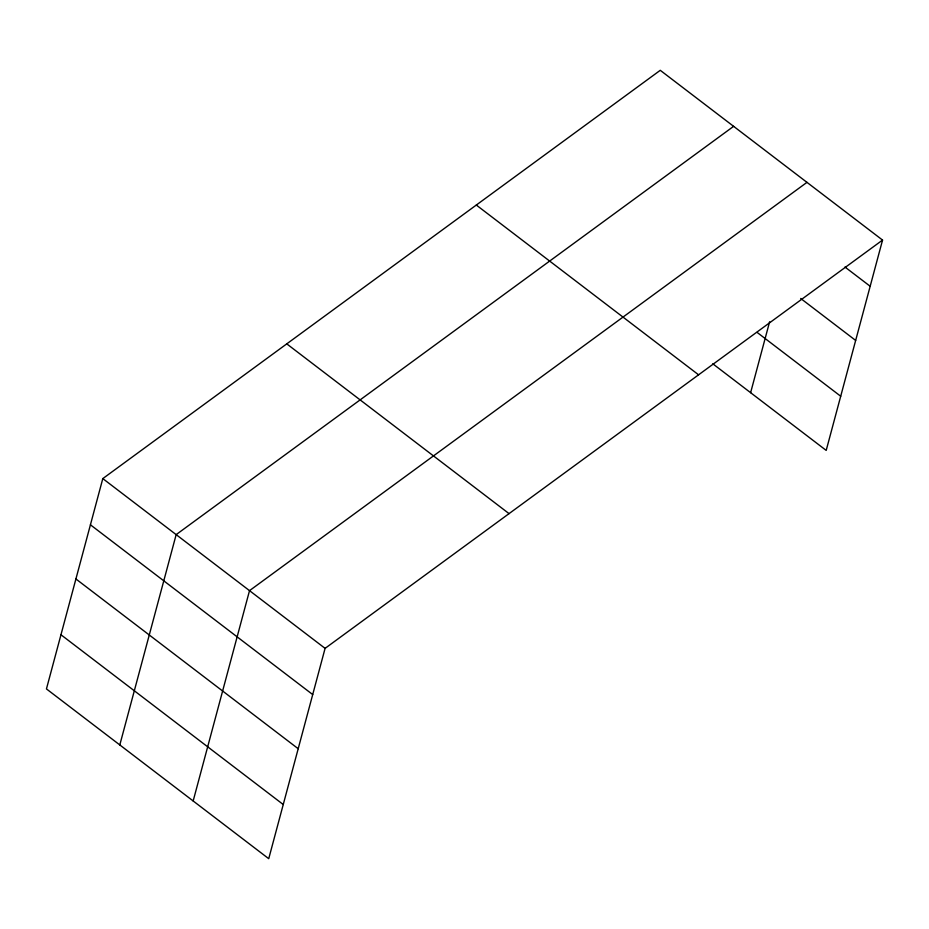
<?xml version="1.0" encoding="UTF-8"?>
<svg xmlns="http://www.w3.org/2000/svg" width="929" height="929" viewBox="0 0 929 929"><rect width="100%" height="100%" fill="white"/><g stroke="black" fill="none" stroke-linecap="round" stroke-linejoin="round"><path stroke-width="1.39" d="M102.805 478.598L46.45 688.923L268.736 858.686L325.092 648.361L882.55 240.077L660.264 70.314L102.805 478.598L325.092 648.361M119.806 744.942L176.162 534.628L733.62 126.332M193.162 800.972L249.518 590.647L806.976 182.351M750.62 392.677L769.618 321.782M882.55 240.077L826.195 450.402L712.787 363.796M844.972 267.041L870.171 286.271M800.693 298.464L855.655 340.432M757.1 332.396L840.71 396.242M476.298 205.042L698.585 374.817M286.771 343.869L509.057 513.632M90.427 524.804L312.713 694.567M75.911 578.964L298.209 748.728M60.966 634.762L283.252 804.526"/></g></svg>
